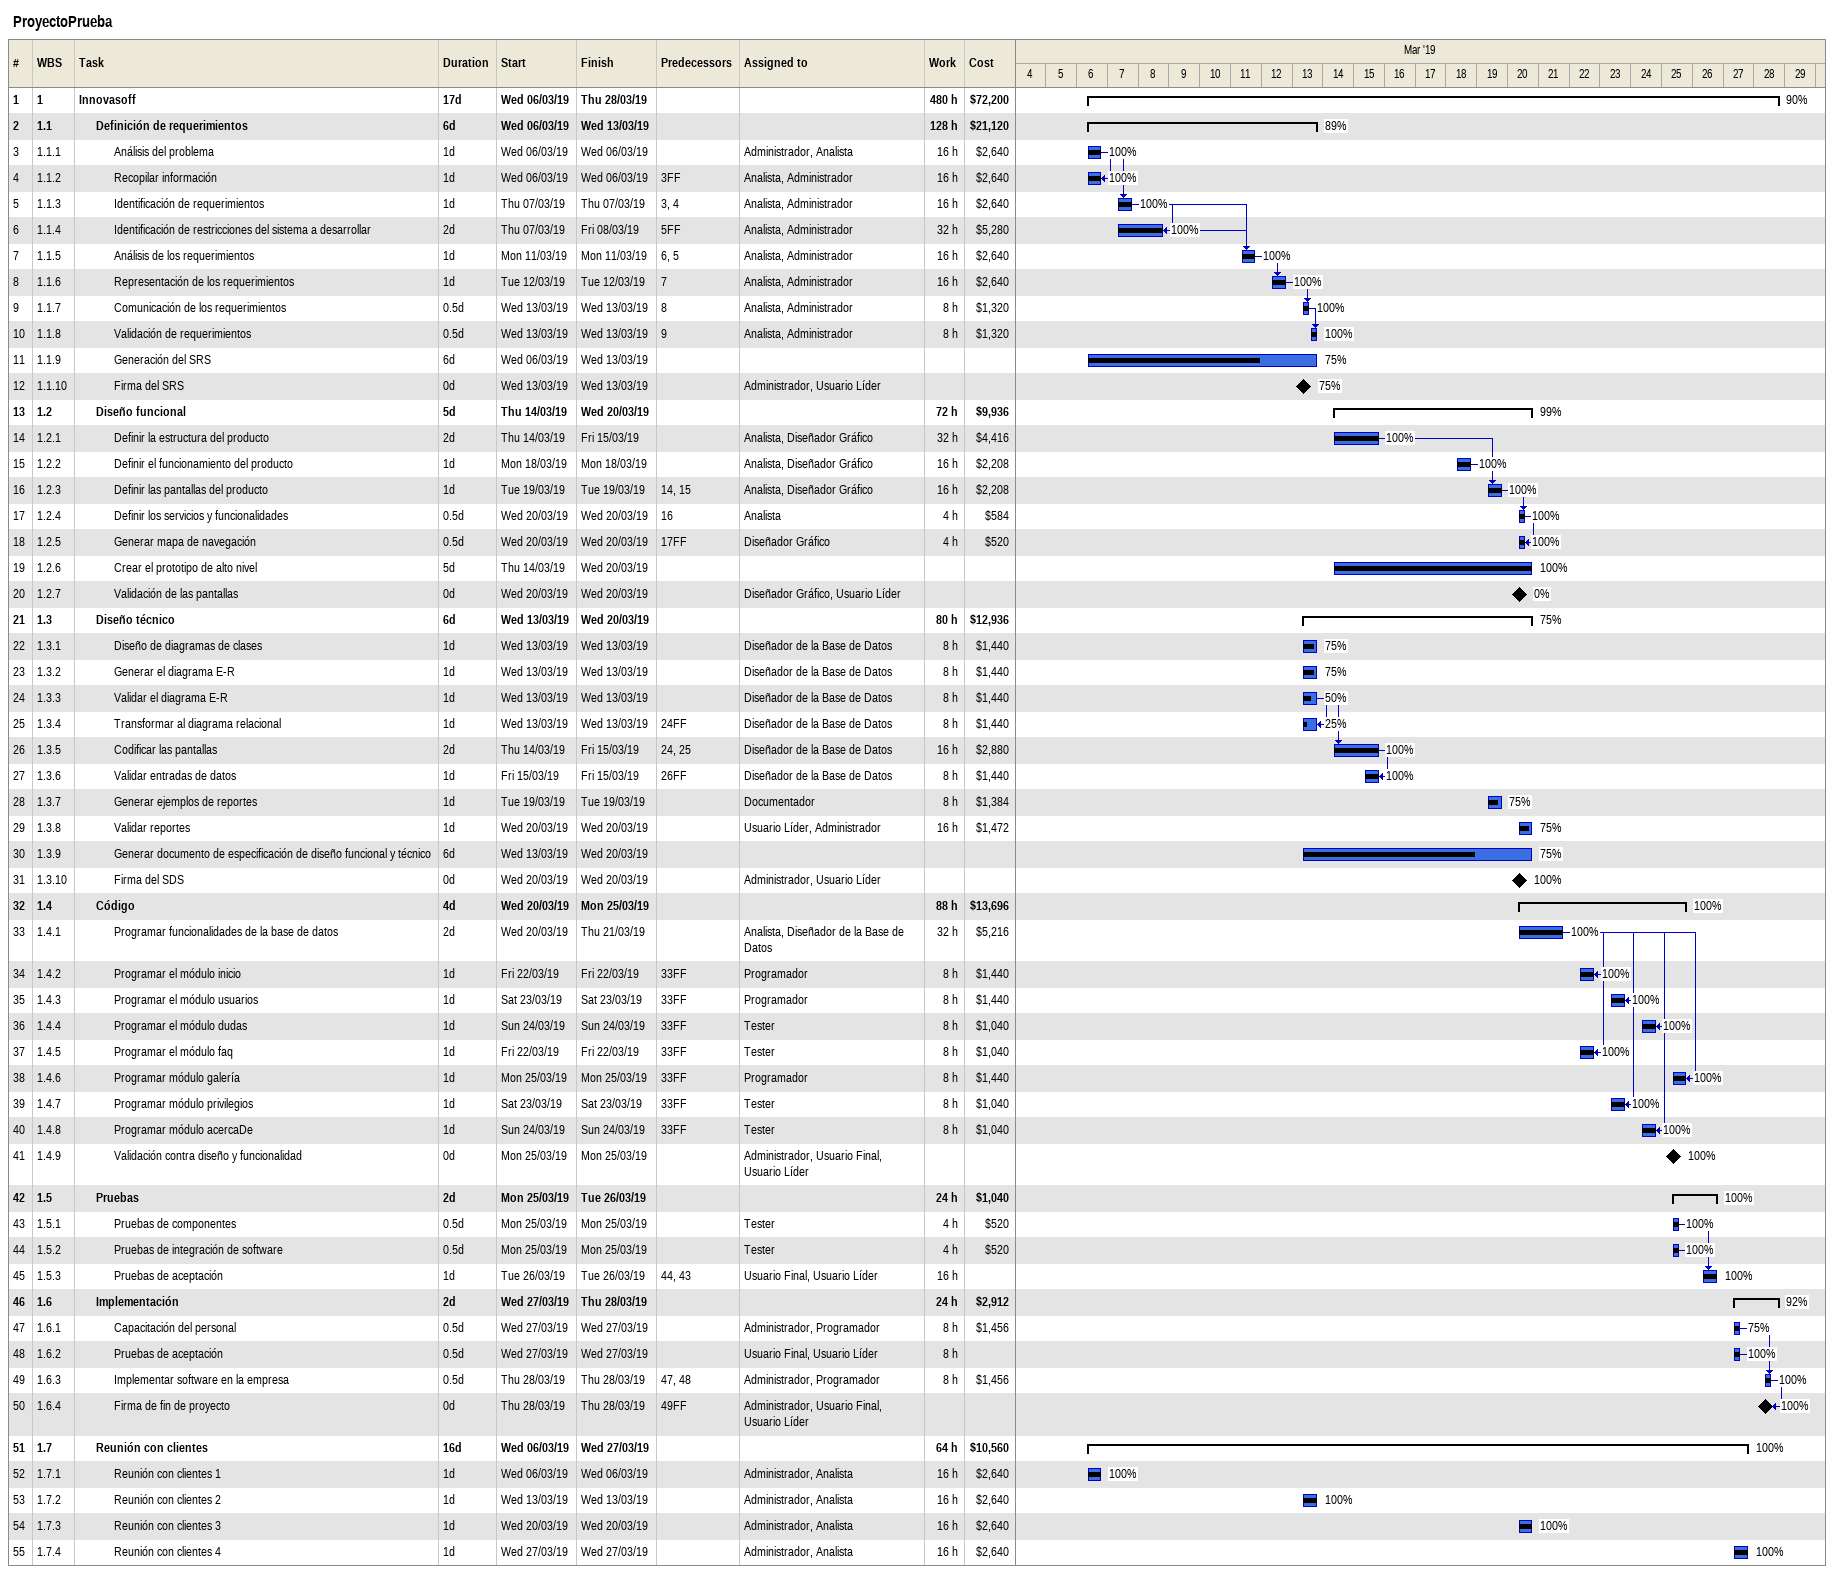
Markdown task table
ProyectoPrueba

| ID | WBS | Task | Duration | Start | Finish | Predecessors | Resources | % complete | Work (h) | Cost ($) |
|---|---|---|---|---|---|---|---|---|---|---|
| 1 | 1 | **Innovasoff** | 17d | 2019-03-06 | 2019-03-28 |  |  | 90 | 480 | 72200 |
| 2 | 1.1 | **Definición de requerimientos** | 6d | 2019-03-06 | 2019-03-13 |  |  | 89 | 128 | 21120 |
| 3 | 1.1.1 | Análisis del problema | 1d | 2019-03-06 | 2019-03-06 |  | Administrador, Analista | 100 | 16 | 2640 |
| 4 | 1.1.2 | Recopilar información | 1d | 2019-03-06 | 2019-03-06 | 3FF | Analista, Administrador | 100 | 16 | 2640 |
| 5 | 1.1.3 | Identificación de requerimientos | 1d | 2019-03-07 | 2019-03-07 | 3, 4 | Analista, Administrador | 100 | 16 | 2640 |
| 6 | 1.1.4 | Identificación de restricciones del sistema a desarrollar | 2d | 2019-03-07 | 2019-03-08 | 5FF | Analista, Administrador | 100 | 32 | 5280 |
| 7 | 1.1.5 | Análisis de los requerimientos | 1d | 2019-03-11 | 2019-03-11 | 6, 5 | Analista, Administrador | 100 | 16 | 2640 |
| 8 | 1.1.6 | Representación de los requerimientos | 1d | 2019-03-12 | 2019-03-12 | 7 | Analista, Administrador | 100 | 16 | 2640 |
| 9 | 1.1.7 | Comunicación de los requerimientos | 0.5d | 2019-03-13 | 2019-03-13 | 8 | Analista, Administrador | 100 | 8 | 1320 |
| 10 | 1.1.8 | Validación de requerimientos | 0.5d | 2019-03-13 | 2019-03-13 | 9 | Analista, Administrador | 100 | 8 | 1320 |
| 11 | 1.1.9 | Generación del SRS | 6d | 2019-03-06 | 2019-03-13 |  |  | 75 |  |  |
| 12 | 1.1.10 | Firma del SRS | 0d | 2019-03-13 | 2019-03-13 |  | Administrador, Usuario Líder | 75 |  |  |
| 13 | 1.2 | **Diseño funcional** | 5d | 2019-03-14 | 2019-03-20 |  |  | 99 | 72 | 9936 |
| 14 | 1.2.1 | Definir la estructura del producto | 2d | 2019-03-14 | 2019-03-15 |  | Analista, Diseñador Gráfico | 100 | 32 | 4416 |
| 15 | 1.2.2 | Definir el funcionamiento del producto | 1d | 2019-03-18 | 2019-03-18 |  | Analista, Diseñador Gráfico | 100 | 16 | 2208 |
| 16 | 1.2.3 | Definir las pantallas del producto | 1d | 2019-03-19 | 2019-03-19 | 14, 15 | Analista, Diseñador Gráfico | 100 | 16 | 2208 |
| 17 | 1.2.4 | Definir los servicios y funcionalidades | 0.5d | 2019-03-20 | 2019-03-20 | 16 | Analista | 100 | 4 | 584 |
| 18 | 1.2.5 | Generar mapa de navegación | 0.5d | 2019-03-20 | 2019-03-20 | 17FF | Diseñador Gráfico | 100 | 4 | 520 |
| 19 | 1.2.6 | Crear el prototipo de alto nivel | 5d | 2019-03-14 | 2019-03-20 |  |  | 100 |  |  |
| 20 | 1.2.7 | Validación de las pantallas | 0d | 2019-03-20 | 2019-03-20 |  | Diseñador Gráfico, Usuario Líder | 0 |  |  |
| 21 | 1.3 | **Diseño técnico** | 6d | 2019-03-13 | 2019-03-20 |  |  | 75 | 80 | 12936 |
| 22 | 1.3.1 | Diseño de diagramas de clases | 1d | 2019-03-13 | 2019-03-13 |  | Diseñador de la Base de Datos | 75 | 8 | 1440 |
| 23 | 1.3.2 | Generar el diagrama E-R | 1d | 2019-03-13 | 2019-03-13 |  | Diseñador de la Base de Datos | 75 | 8 | 1440 |
| 24 | 1.3.3 | Validar el diagrama E-R | 1d | 2019-03-13 | 2019-03-13 |  | Diseñador de la Base de Datos | 50 | 8 | 1440 |
| 25 | 1.3.4 | Transformar al diagrama relacional | 1d | 2019-03-13 | 2019-03-13 | 24FF | Diseñador de la Base de Datos | 25 | 8 | 1440 |
| 26 | 1.3.5 | Codificar las pantallas | 2d | 2019-03-14 | 2019-03-15 | 24, 25 | Diseñador de la Base de Datos | 100 | 16 | 2880 |
| 27 | 1.3.6 | Validar entradas de datos | 1d | 2019-03-15 | 2019-03-15 | 26FF | Diseñador de la Base de Datos | 100 | 8 | 1440 |
| 28 | 1.3.7 | Generar ejemplos de reportes | 1d | 2019-03-19 | 2019-03-19 |  | Documentador | 75 | 8 | 1384 |
| 29 | 1.3.8 | Validar reportes | 1d | 2019-03-20 | 2019-03-20 |  | Usuario Líder, Administrador | 75 | 16 | 1472 |
| 30 | 1.3.9 | Generar documento de especificación de diseño funcional y técnico | 6d | 2019-03-13 | 2019-03-20 |  |  | 75 |  |  |
| 31 | 1.3.10 | Firma del SDS | 0d | 2019-03-20 | 2019-03-20 |  | Administrador, Usuario Líder | 100 |  |  |
| 32 | 1.4 | **Código** | 4d | 2019-03-20 | 2019-03-25 |  |  | 100 | 88 | 13696 |
| 33 | 1.4.1 | Programar funcionalidades de la base de datos | 2d | 2019-03-20 | 2019-03-21 |  | Analista, Diseñador de la Base de Datos | 100 | 32 | 5216 |
| 34 | 1.4.2 | Programar el módulo inicio | 1d | 2019-03-22 | 2019-03-22 | 33FF | Programador | 100 | 8 | 1440 |
| 35 | 1.4.3 | Programar el módulo usuarios | 1d | 2019-03-23 | 2019-03-23 | 33FF | Programador | 100 | 8 | 1440 |
| 36 | 1.4.4 | Programar el módulo dudas | 1d | 2019-03-24 | 2019-03-24 | 33FF | Tester | 100 | 8 | 1040 |
| 37 | 1.4.5 | Programar el módulo faq | 1d | 2019-03-22 | 2019-03-22 | 33FF | Tester | 100 | 8 | 1040 |
| 38 | 1.4.6 | Programar módulo galería | 1d | 2019-03-25 | 2019-03-25 | 33FF | Programador | 100 | 8 | 1440 |
| 39 | 1.4.7 | Programar módulo privilegios | 1d | 2019-03-23 | 2019-03-23 | 33FF | Tester | 100 | 8 | 1040 |
| 40 | 1.4.8 | Programar módulo acercaDe | 1d | 2019-03-24 | 2019-03-24 | 33FF | Tester | 100 | 8 | 1040 |
| 41 | 1.4.9 | Validación contra diseño y funcionalidad | 0d | 2019-03-25 | 2019-03-25 |  | Administrador, Usuario Final, Usuario Líder | 100 |  |  |
| 42 | 1.5 | **Pruebas** | 2d | 2019-03-25 | 2019-03-26 |  |  | 100 | 24 | 1040 |
| 43 | 1.5.1 | Pruebas de componentes | 0.5d | 2019-03-25 | 2019-03-25 |  | Tester | 100 | 4 | 520 |
| 44 | 1.5.2 | Pruebas de integración de software | 0.5d | 2019-03-25 | 2019-03-25 |  | Tester | 100 | 4 | 520 |
| 45 | 1.5.3 | Pruebas de aceptación | 1d | 2019-03-26 | 2019-03-26 | 44, 43 | Usuario Final, Usuario Líder | 100 | 16 |  |
| 46 | 1.6 | **Implementación** | 2d | 2019-03-27 | 2019-03-28 |  |  | 92 | 24 | 2912 |
| 47 | 1.6.1 | Capacitación del personal | 0.5d | 2019-03-27 | 2019-03-27 |  | Administrador, Programador | 75 | 8 | 1456 |
| 48 | 1.6.2 | Pruebas de aceptación | 0.5d | 2019-03-27 | 2019-03-27 |  | Usuario Final, Usuario Líder | 100 | 8 |  |
| 49 | 1.6.3 | Implementar software en la empresa | 0.5d | 2019-03-28 | 2019-03-28 | 47, 48 | Administrador, Programador | 100 | 8 | 1456 |
| 50 | 1.6.4 | Firma de fin de proyecto | 0d | 2019-03-28 | 2019-03-28 | 49FF | Administrador, Usuario Final, Usuario Líder | 100 |  |  |
| 51 | 1.7 | **Reunión con clientes** | 16d | 2019-03-06 | 2019-03-27 |  |  | 100 | 64 | 10560 |
| 52 | 1.7.1 | Reunión con clientes 1 | 1d | 2019-03-06 | 2019-03-06 |  | Administrador, Analista | 100 | 16 | 2640 |
| 53 | 1.7.2 | Reunión con clientes 2 | 1d | 2019-03-13 | 2019-03-13 |  | Administrador, Analista | 100 | 16 | 2640 |
| 54 | 1.7.3 | Reunión con clientes 3 | 1d | 2019-03-20 | 2019-03-20 |  | Administrador, Analista | 100 | 16 | 2640 |
| 55 | 1.7.4 | Reunión con clientes 4 | 1d | 2019-03-27 | 2019-03-27 |  | Administrador, Analista | 100 | 16 | 2640 |
